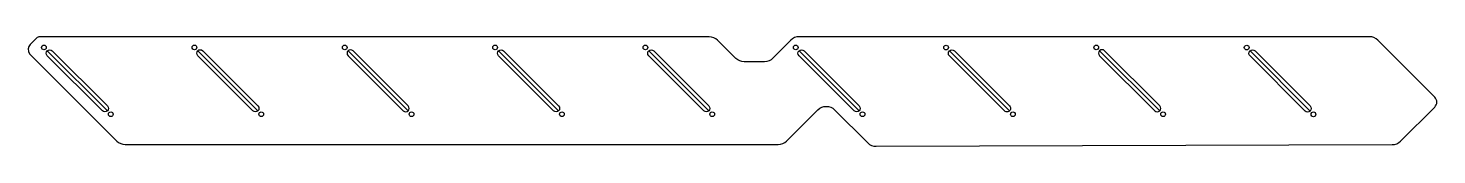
# Model space of a CAD drawing. Header units: millimetres. Extents: x -56 to 540, y -12 to 34.
import ezdxf

# ---------------------------------------------------------------- set-up
doc = ezdxf.new("R2010")
doc.units = ezdxf.units.MM
doc.layers.get('0').update_dxf_attribs({"linetype": 'CONTINUOUS'})

msp = doc.modelspace()

# ---------------------------------------------------------------- linework, layer by layer
for p, q in [((-22.5, 3.01), (-47.95, 28.46)), ((41.21, 3.03), (15.76, 28.48)), ((104.83, 3.01), (79.37, 28.46)), ((79.37, 26.34), (102.71, 3.01)), ((104.83, 5.13), (81.49, 28.46)), ((168.51, 3.01), (143.06, 28.46)), ((206.65, 28.46), (232.11, 3.01)), ((270.29, 28.46), (295.75, 3.01)), ((359.41, 2.98), (333.95, 28.44)), ((397.55, 28.48), (423, 3.03)), ((397.55, 26.36), (420.88, 3.03)), ((423, 5.15), (399.67, 28.48)), ((486.67, 2.96), (461.21, 28.42))]:
    msp.add_line(p, q)
for points in [[(266.76, 32.95), (259.21, 25.3, -0.200776), (255.65, 23.81), (247.1, 23.81, -0.19705), (243.59, 25.25), (235.8, 32.93, 0.19705), (232.29, 34.37), (-51.49, 34.37, 0.198911), (-52.19, 34.07), (-55.15, 31.11, 0.360785), (-55.52, 27.23), (-18.5, -9.78, 0.198912), (-14.97, -11.25), (261.5, -11.25, 0.198912), (265.03, -9.78), (278.29, 3.47, -0.414214), (285.36, 3.47), (299.37, -10.54, 0.199771), (302.92, -12), (521.45, -11.28, 0.198054), (524.97, -9.81), (539.42, 4.63, 0.414214), (539.42, 8.87), (515.31, 32.98, 0.198912), (511.78, 34.44), (270.32, 34.44, 0.200776)], [(-45.83, 28.46), (-22.5, 5.13, -1), (-24.62, 3.01), (-47.95, 26.34, -1)], [(17.88, 28.48), (41.21, 5.15, -1), (39.09, 3.03), (15.76, 26.36, -1)], [(145.18, 28.46), (168.51, 5.13, -1), (166.39, 3.01), (143.06, 26.34, -1)], [(229.99, 3.01), (206.65, 26.34, -1), (208.77, 28.46), (232.11, 5.13, -1)], [(293.63, 3.01), (270.29, 26.34, -1), (272.41, 28.46), (295.75, 5.13, -1)], [(336.07, 28.44), (359.41, 5.1, -1), (357.29, 2.98), (333.95, 26.32, -1)], [(463.33, 28.42), (486.67, 5.08, -1), (484.54, 2.96), (461.21, 26.29, -1)]]:
    msp.add_lwpolyline(points, format="xyb", close=True)
for centre in [(-49.37, 29.88), (-49.37, 29.88), (14.34, 29.9), (14.34, 29.9), (77.96, 29.88), (77.96, 29.88), (141.64, 29.88), (141.64, 29.88), (205.24, 29.88), (205.24, 29.88), (268.88, 29.88), (268.88, 29.88), (332.54, 29.85), (332.54, 29.85), (396.13, 29.9), (396.13, 29.9), (459.8, 29.83), (459.8, 29.83), (-21.08, 1.59), (-21.08, 1.59), (42.63, 1.61), (42.63, 1.61), (106.24, 1.59), (106.24, 1.59), (169.93, 1.59), (169.93, 1.59), (233.52, 1.59), (233.52, 1.59), (297.16, 1.59), (297.16, 1.59), (360.82, 1.57), (360.82, 1.57), (424.42, 1.61), (424.42, 1.61), (488.08, 1.55), (488.08, 1.55)]:
    msp.add_circle(centre, 1)
for centre, start, end in [((80.43, 27.4), 45, 225), ((398.61, 27.42), 45, 225), ((103.77, 4.07), -135, 45), ((421.94, 4.09), -135, 45)]:
    msp.add_arc(centre, 1.5, start, end)

doc.saveas('drawing.dxf')
